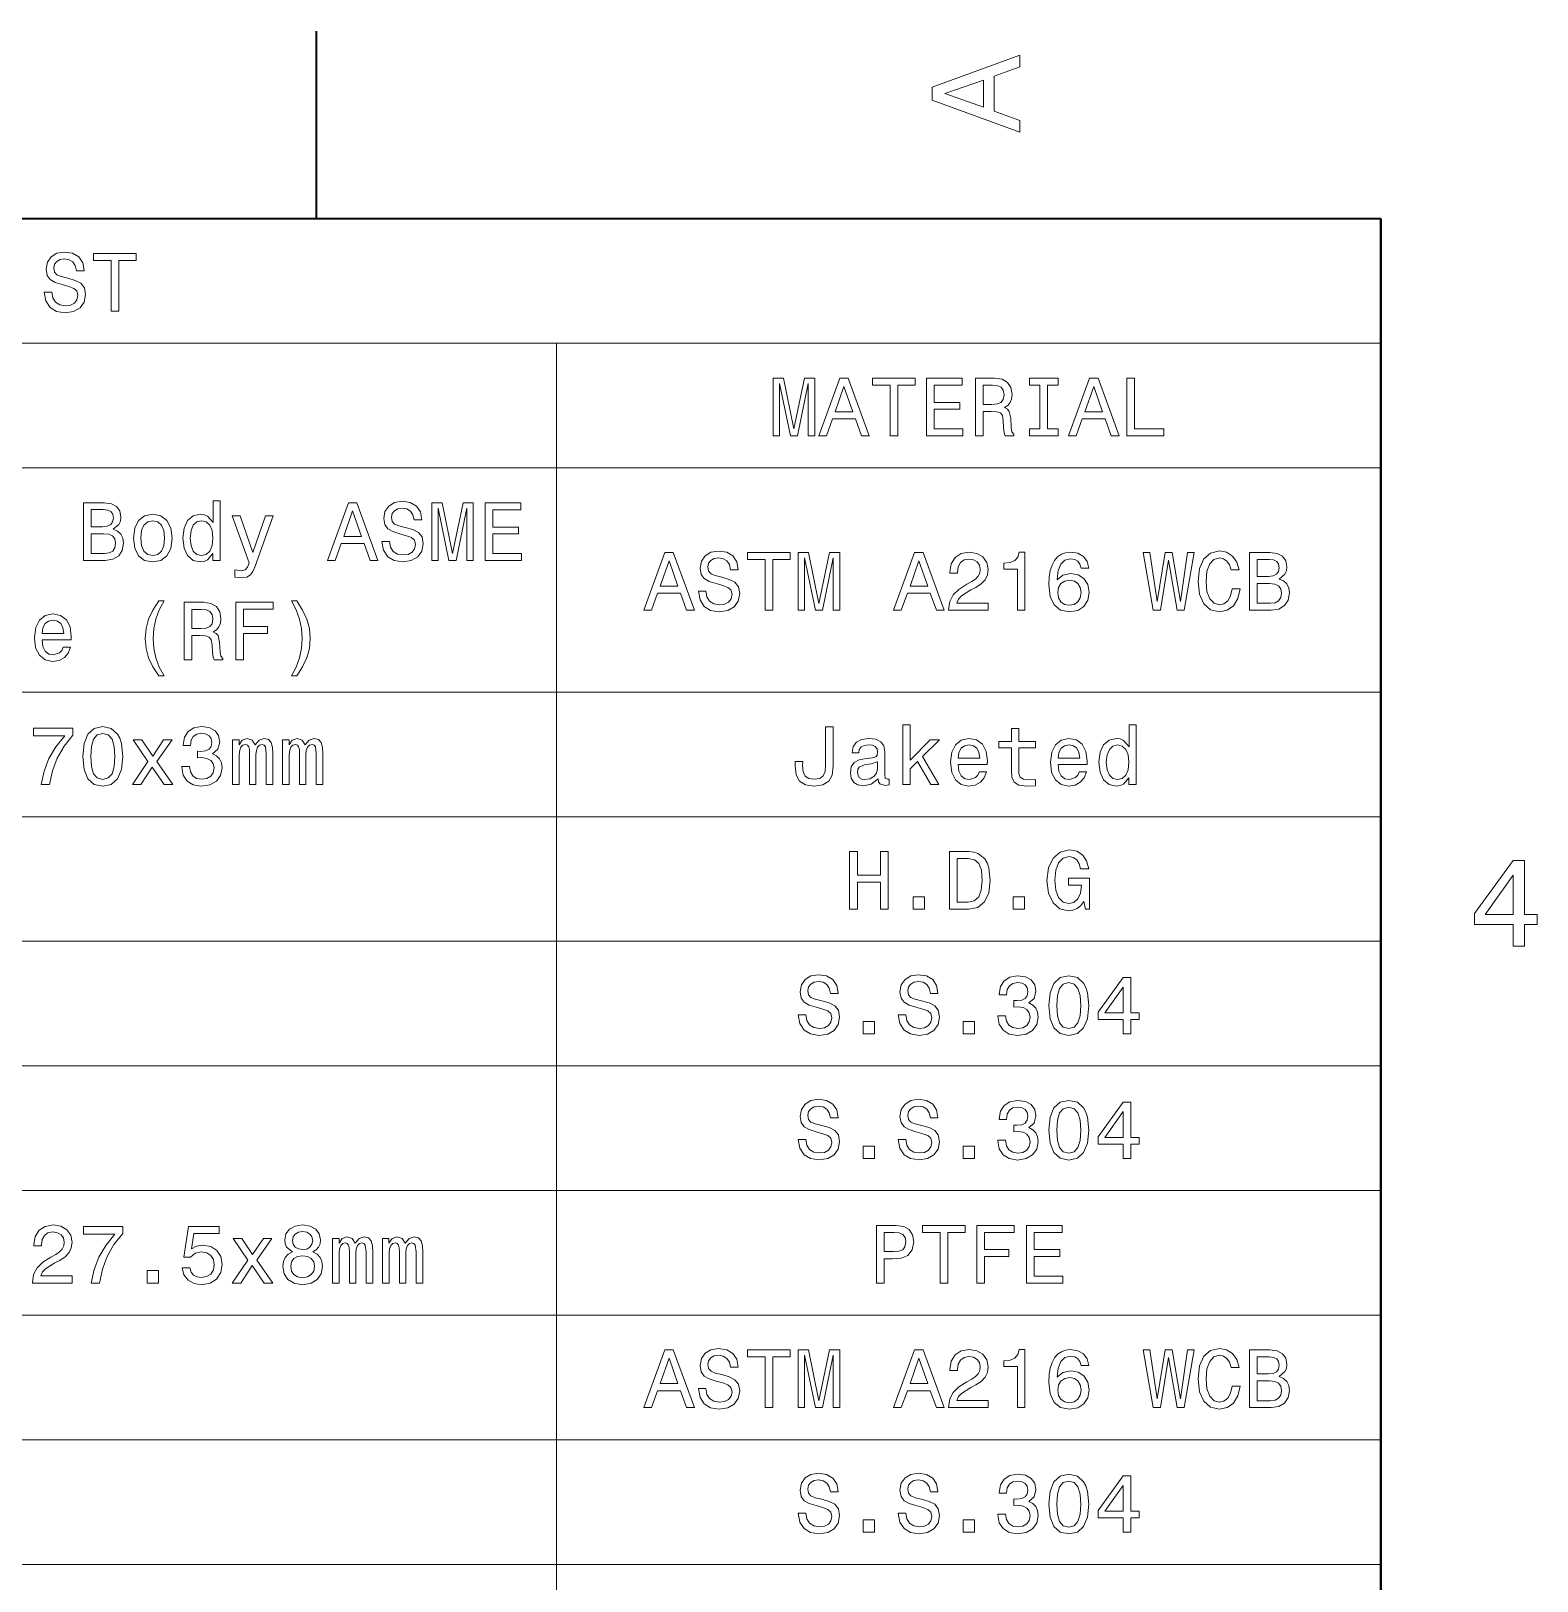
# Model space of a CAD drawing. Extents: x 0 to 420, y 0 to 297.
# Drawn here: x 356.1 to 416.2, y 232.6 to 294.5 of the extents above; entities that cross this region are included whole.
import ezdxf

# ---------------------------------------------------------------- set-up
doc = ezdxf.new("R2010")
doc.units = 0

msp = doc.modelspace()

# ---------------------------------------------------------------- linework, layer by layer
at = {"color": 7, "lineweight": 35, "ltscale": 0.1875}
msp.add_line((367.5, 287), (367.5, 294.5), dxfattribs=at)
at = {"color": 7, "lineweight": 35}
for p, q in [((410, 287), (10, 287)), ((410, 10), (410, 287))]:
    msp.add_line(p, q, dxfattribs=at)
at = {"color": 7, "lineweight": 13}
for p, q in [((290.926, 287.009), (410.016, 287.009)), ((410.016, 287.009), (410.016, 198.484)), ((290.926, 282.035), (410.016, 282.035)), ((377.075, 282.035), (377.075, 198.484)), ((290.926, 277.062), (410.016, 277.062)), ((290.926, 268.114), (410.016, 268.114)), ((290.926, 263.141), (410.016, 263.141)), ((290.926, 258.167), (410.016, 258.167)), ((290.926, 253.194), (410.016, 253.194)), ((290.926, 248.22), (410.016, 248.22)), ((290.926, 243.246), (410.016, 243.246)), ((290.926, 238.273), (410.016, 238.273)), ((290.926, 233.299), (410.016, 233.299))]:
    msp.add_line(p, q, dxfattribs=at)
for points in [[(395.583, 290.467), (395.583, 290.931), (394.554, 291.299), (394.554, 292.696), (395.583, 293.064), (395.583, 293.538), (392.078, 292.257), (392.078, 291.743)], [(394.126, 291.46), (392.582, 292), (394.126, 292.54)], [(356.93, 284.076), (356.629, 284.076), (356.695, 283.725), (356.861, 283.467), (357.116, 283.311), (357.461, 283.255), (357.802, 283.308), (358.057, 283.453), (358.22, 283.682), (358.279, 283.984), (358.23, 284.255), (358.09, 284.431), (357.865, 284.547), (357.563, 284.633), (357.305, 284.696), (357.136, 284.769), (357.04, 284.875), (357.01, 285.041), (357.04, 285.19), (357.126, 285.303), (357.258, 285.379), (357.441, 285.405), (357.626, 285.372), (357.772, 285.283), (357.868, 285.134), (357.915, 284.931), (358.216, 284.931), (358.216, 284.938), (358.163, 285.25), (358.007, 285.482), (357.762, 285.627), (357.431, 285.677), (357.133, 285.627), (356.901, 285.488), (356.751, 285.273), (356.698, 284.994), (356.741, 284.746), (356.867, 284.577), (357.066, 284.464), (357.338, 284.378), (357.606, 284.302), (357.809, 284.229), (357.931, 284.123), (357.974, 283.951), (357.935, 283.775), (357.832, 283.642), (357.676, 283.559), (357.474, 283.533), (357.249, 283.569), (357.076, 283.675), (356.967, 283.848)], [(359.297, 283.318), (359.602, 283.318), (359.602, 285.339), (360.298, 285.339), (360.298, 285.617), (358.597, 285.617), (358.597, 285.339), (359.297, 285.339)], [(385.734, 278.344), (385.989, 278.344), (385.989, 280.432), (386.42, 278.344), (386.705, 278.344), (387.132, 280.432), (387.132, 278.344), (387.391, 278.344), (387.391, 280.644), (386.987, 280.644), (386.562, 278.616), (386.142, 280.644), (385.734, 280.644)], [(387.55, 278.344), (387.855, 278.344), (388.097, 279.02), (389.015, 279.02), (389.257, 278.344), (389.568, 278.344), (388.727, 280.647), (388.388, 280.647)], [(388.203, 279.302), (388.557, 280.316), (388.912, 279.302)], [(390.4, 278.344), (390.705, 278.344), (390.705, 280.365), (391.401, 280.365), (391.401, 280.644), (389.701, 280.644), (389.701, 280.365), (390.4, 280.365)], [(391.852, 278.344), (393.31, 278.344), (393.31, 278.622), (392.157, 278.622), (392.157, 279.401), (393.184, 279.401), (393.184, 279.676), (392.157, 279.676), (392.157, 280.365), (393.283, 280.365), (393.283, 280.644), (391.852, 280.644)], [(393.804, 278.344), (394.112, 278.344), (394.112, 279.315), (394.427, 279.315), (394.659, 279.305), (394.805, 279.259), (394.884, 279.149), (394.917, 278.954), (394.934, 278.655), (394.954, 278.46), (394.994, 278.344), (395.341, 278.344), (395.341, 278.407), (395.265, 278.5), (395.239, 278.672), (395.216, 279.043), (395.159, 279.318), (395.083, 279.404), (394.964, 279.467), (395.096, 279.55), (395.189, 279.666), (395.249, 279.812), (395.269, 279.988), (395.222, 280.266), (395.09, 280.475), (394.871, 280.601), (394.573, 280.644), (393.804, 280.644)], [(394.486, 280.362), (394.689, 280.342), (394.831, 280.279), (394.921, 280.163), (394.95, 279.981), (394.917, 279.789), (394.828, 279.673), (394.675, 279.613), (394.467, 279.597), (394.112, 279.597), (394.112, 280.362)], [(396.385, 278.622), (395.961, 278.622), (395.961, 278.344), (397.115, 278.344), (397.115, 278.622), (396.69, 278.622), (396.69, 280.365), (397.115, 280.365), (397.115, 280.644), (395.961, 280.644), (395.961, 280.365), (396.385, 280.365)], [(397.526, 278.344), (397.83, 278.344), (398.072, 279.02), (398.99, 279.02), (399.232, 278.344), (399.544, 278.344), (398.702, 280.647), (398.364, 280.647)], [(398.178, 279.302), (398.533, 280.316), (398.888, 279.302)], [(399.855, 278.344), (401.333, 278.344), (401.333, 278.622), (400.16, 278.622), (400.16, 280.644), (399.855, 280.644)], [(359.379, 274.613), (359.611, 274.805), (359.671, 274.935), (359.691, 275.094), (359.647, 275.342), (359.518, 275.521), (359.309, 275.63), (359.018, 275.67), (358.199, 275.67), (358.199, 273.37), (359.064, 273.37), (359.372, 273.417), (359.601, 273.553), (359.744, 273.768), (359.793, 274.06), (359.763, 274.255), (359.684, 274.418), (359.555, 274.537)], [(358.955, 274.716), (358.504, 274.716), (358.504, 275.395), (358.981, 275.395), (359.16, 275.375), (359.286, 275.316), (359.362, 275.213), (359.389, 275.06), (359.359, 274.908), (359.28, 274.802), (359.144, 274.736)], [(363.363, 273.645), (363.363, 273.37), (363.654, 273.37), (363.654, 275.75), (363.366, 275.75), (363.366, 274.878), (363.144, 275.13), (363.008, 275.19), (362.852, 275.213), (362.571, 275.147), (362.352, 274.961), (362.209, 274.663), (362.16, 274.262), (362.209, 273.861), (362.352, 273.559), (362.571, 273.37), (362.852, 273.307), (363.008, 273.33), (363.147, 273.39)], [(367.933, 273.37), (368.238, 273.37), (368.48, 274.046), (369.398, 274.046), (369.64, 273.37), (369.951, 273.37), (369.109, 275.674), (368.771, 275.674)], [(368.586, 274.328), (368.94, 275.342), (369.295, 274.328)], [(370.412, 274.129), (370.11, 274.129), (370.176, 273.778), (370.342, 273.519), (370.597, 273.364), (370.942, 273.307), (371.283, 273.36), (371.539, 273.506), (371.701, 273.735), (371.761, 274.036), (371.711, 274.308), (371.572, 274.484), (371.346, 274.6), (371.045, 274.686), (370.786, 274.749), (370.617, 274.822), (370.521, 274.928), (370.491, 275.094), (370.521, 275.243), (370.607, 275.355), (370.74, 275.432), (370.922, 275.458), (371.108, 275.425), (371.254, 275.336), (371.35, 275.186), (371.396, 274.984), (371.698, 274.984), (371.698, 274.991), (371.645, 275.302), (371.489, 275.534), (371.244, 275.68), (370.912, 275.73), (370.614, 275.68), (370.382, 275.541), (370.233, 275.326), (370.18, 275.047), (370.223, 274.799), (370.349, 274.63), (370.548, 274.517), (370.819, 274.431), (371.088, 274.355), (371.29, 274.282), (371.413, 274.176), (371.456, 274.003), (371.416, 273.828), (371.313, 273.695), (371.157, 273.612), (370.955, 273.586), (370.73, 273.622), (370.558, 273.728), (370.448, 273.901)], [(372.102, 273.37), (372.357, 273.37), (372.357, 275.458), (372.788, 273.37), (373.073, 273.37), (373.501, 275.458), (373.501, 273.37), (373.759, 273.37), (373.759, 275.67), (373.355, 275.67), (372.93, 273.642), (372.51, 275.67), (372.102, 275.67)], [(374.23, 273.37), (375.688, 273.37), (375.688, 273.649), (374.535, 273.649), (374.535, 274.427), (375.562, 274.427), (375.562, 274.703), (374.535, 274.703), (374.535, 275.392), (375.661, 275.392), (375.661, 275.67), (374.23, 275.67)], [(360.188, 274.258), (360.241, 273.854), (360.393, 273.556), (360.635, 273.37), (360.96, 273.307), (361.281, 273.37), (361.523, 273.553), (361.676, 273.851), (361.732, 274.258), (361.676, 274.663), (361.523, 274.964), (361.281, 275.147), (360.96, 275.213), (360.635, 275.147), (360.393, 274.961), (360.241, 274.663)], [(360.486, 274.262), (360.516, 274.56), (360.609, 274.775), (360.758, 274.908), (360.96, 274.954), (361.159, 274.908), (361.308, 274.779), (361.401, 274.56), (361.434, 274.262), (361.401, 273.96), (361.308, 273.741), (361.159, 273.609), (360.96, 273.566), (360.758, 273.609), (360.609, 273.741), (360.516, 273.96)], [(362.902, 274.951), (363.094, 274.905), (363.24, 274.775), (363.326, 274.56), (363.359, 274.262), (363.326, 273.96), (363.24, 273.745), (363.094, 273.612), (362.902, 273.569), (362.72, 273.612), (362.58, 273.745), (362.488, 273.963), (362.458, 274.262), (362.488, 274.557), (362.58, 274.772), (362.72, 274.905)], [(365.46, 275.15), (364.95, 273.685), (364.45, 275.15), (364.131, 275.15), (364.808, 273.271), (364.748, 273.105), (364.655, 272.992), (364.499, 272.956), (364.231, 272.989), (364.231, 272.707), (364.513, 272.681), (364.715, 272.707), (364.857, 272.79), (364.96, 272.933), (365.049, 273.142), (365.772, 275.15)], [(359.028, 273.645), (358.504, 273.645), (358.504, 274.437), (358.998, 274.437), (359.207, 274.414), (359.356, 274.345), (359.445, 274.225), (359.475, 274.053), (359.445, 273.871), (359.362, 273.745), (359.223, 273.669)], [(380.567, 271.383), (380.872, 271.383), (381.114, 272.06), (382.032, 272.06), (382.274, 271.383), (382.585, 271.383), (381.744, 273.687), (381.406, 273.687)], [(383.046, 272.142), (382.745, 272.142), (382.811, 271.791), (382.977, 271.533), (383.232, 271.377), (383.576, 271.32), (383.918, 271.373), (384.173, 271.519), (384.335, 271.748), (384.395, 272.05), (384.345, 272.321), (384.206, 272.497), (383.981, 272.613), (383.679, 272.699), (383.421, 272.762), (383.252, 272.835), (383.155, 272.941), (383.126, 273.107), (383.155, 273.256), (383.242, 273.369), (383.374, 273.445), (383.556, 273.471), (383.742, 273.438), (383.888, 273.349), (383.984, 273.2), (384.03, 272.997), (384.332, 272.997), (384.332, 273.004), (384.279, 273.316), (384.123, 273.548), (383.878, 273.693), (383.547, 273.743), (383.248, 273.693), (383.016, 273.554), (382.867, 273.339), (382.814, 273.06), (382.857, 272.812), (382.983, 272.643), (383.182, 272.53), (383.454, 272.444), (383.722, 272.368), (383.924, 272.295), (384.047, 272.189), (384.09, 272.016), (384.05, 271.841), (383.948, 271.708), (383.792, 271.625), (383.59, 271.599), (383.364, 271.635), (383.192, 271.741), (383.083, 271.914)], [(385.412, 271.383), (385.717, 271.383), (385.717, 273.405), (386.413, 273.405), (386.413, 273.683), (384.713, 273.683), (384.713, 273.405), (385.412, 273.405)], [(386.731, 271.383), (386.987, 271.383), (386.987, 273.471), (387.417, 271.383), (387.702, 271.383), (388.13, 273.471), (388.13, 271.383), (388.388, 271.383), (388.388, 273.683), (387.984, 273.683), (387.56, 271.655), (387.139, 273.683), (386.731, 273.683)], [(390.543, 271.383), (390.848, 271.383), (391.089, 272.06), (392.007, 272.06), (392.249, 271.383), (392.561, 271.383), (391.719, 273.687), (391.381, 273.687)], [(392.737, 271.383), (394.317, 271.383), (394.317, 271.668), (393.068, 271.668), (393.138, 271.824), (393.257, 271.953), (393.625, 272.189), (393.82, 272.288), (394.039, 272.431), (394.195, 272.596), (394.284, 272.792), (394.317, 273.014), (394.261, 273.292), (394.105, 273.511), (393.867, 273.65), (393.559, 273.7), (393.24, 273.644), (392.998, 273.488), (392.843, 273.239), (392.79, 272.911), (392.79, 272.865), (393.091, 272.865), (393.091, 272.891), (393.121, 273.117), (393.211, 273.282), (393.353, 273.388), (393.542, 273.425), (393.734, 273.392), (393.877, 273.309), (393.969, 273.18), (394.003, 273.017), (393.979, 272.865), (393.916, 272.736), (393.81, 272.623), (393.665, 272.523), (393.469, 272.417), (393.144, 272.212), (392.916, 271.993), (392.78, 271.728), (392.737, 271.393)], [(395.481, 271.383), (395.782, 271.383), (395.782, 273.7), (395.557, 273.7), (395.497, 273.498), (395.378, 273.362), (395.196, 273.282), (394.944, 273.256), (394.944, 273.021), (395.481, 273.021)], [(398.331, 273.064), (398.268, 273.332), (398.122, 273.531), (397.897, 273.657), (397.605, 273.7), (397.41, 273.677), (397.24, 273.614), (397.091, 273.511), (396.965, 273.365), (396.866, 273.183), (396.793, 272.961), (396.747, 272.699), (396.733, 272.404), (396.786, 271.934), (396.949, 271.592), (397.211, 271.387), (397.569, 271.317), (397.89, 271.377), (398.135, 271.533), (398.294, 271.778), (398.351, 272.089), (398.294, 272.404), (398.142, 272.646), (397.907, 272.799), (397.615, 272.852), (397.3, 272.785), (397.065, 272.596), (397.115, 272.961), (397.221, 273.223), (397.383, 273.379), (397.608, 273.432), (397.774, 273.405), (397.9, 273.335), (397.983, 273.219), (398.026, 273.064)], [(400.899, 271.383), (401.191, 271.383), (401.522, 273.379), (401.864, 271.383), (402.142, 271.383), (402.546, 273.687), (402.281, 273.687), (401.996, 271.728), (401.668, 273.687), (401.38, 273.687), (401.058, 271.728), (400.773, 273.687), (400.502, 273.687)], [(404.058, 272.238), (403.991, 271.96), (403.882, 271.761), (403.73, 271.639), (403.551, 271.599), (403.335, 271.659), (403.166, 271.837), (403.053, 272.129), (403.017, 272.533), (403.053, 272.934), (403.163, 273.229), (403.332, 273.408), (403.551, 273.471), (403.71, 273.438), (403.846, 273.345), (403.952, 273.196), (404.025, 272.991), (404.339, 272.991), (404.24, 273.306), (404.068, 273.544), (403.832, 273.693), (403.551, 273.746), (403.199, 273.664), (402.931, 273.432), (402.758, 273.05), (402.699, 272.533), (402.758, 272.016), (402.931, 271.635), (403.199, 271.4), (403.551, 271.32), (403.859, 271.383), (404.107, 271.559), (404.283, 271.847), (404.376, 272.238)], [(405.93, 272.626), (406.162, 272.818), (406.222, 272.948), (406.242, 273.107), (406.199, 273.355), (406.069, 273.534), (405.861, 273.644), (405.569, 273.683), (404.75, 273.683), (404.75, 271.383), (405.615, 271.383), (405.923, 271.43), (406.152, 271.566), (406.295, 271.781), (406.344, 272.073), (406.315, 272.268), (406.235, 272.431), (406.106, 272.55)], [(381.22, 272.341), (381.575, 273.355), (381.929, 272.341)], [(391.196, 272.341), (391.55, 273.355), (391.905, 272.341)], [(405.506, 272.729), (405.055, 272.729), (405.055, 273.408), (405.532, 273.408), (405.711, 273.388), (405.837, 273.329), (405.914, 273.226), (405.94, 273.074), (405.91, 272.921), (405.831, 272.815), (405.695, 272.749)], [(398.029, 272.086), (397.993, 271.877), (397.9, 271.718), (397.751, 271.612), (397.565, 271.579), (397.37, 271.612), (397.221, 271.715), (397.124, 271.874), (397.095, 272.083), (397.128, 272.288), (397.221, 272.444), (397.373, 272.543), (397.579, 272.58), (397.757, 272.543), (397.9, 272.447), (397.993, 272.292)], [(405.579, 271.659), (405.055, 271.659), (405.055, 272.451), (405.549, 272.451), (405.758, 272.427), (405.907, 272.358), (405.996, 272.238), (406.026, 272.066), (405.996, 271.884), (405.914, 271.758), (405.774, 271.682)], [(361.202, 268.757), (361.411, 268.757), (361.222, 269.108), (361.089, 269.476), (361.006, 269.864), (360.98, 270.255), (361.006, 270.646), (361.089, 271.03), (361.222, 271.402), (361.411, 271.753), (361.202, 271.753), (360.96, 271.388), (360.791, 271.027), (360.691, 270.649), (360.662, 270.255), (360.691, 269.857), (360.791, 269.483), (360.96, 269.122)], [(362.216, 269.397), (362.524, 269.397), (362.524, 270.368), (362.839, 270.368), (363.071, 270.358), (363.217, 270.311), (363.296, 270.202), (363.329, 270.006), (363.346, 269.708), (363.366, 269.513), (363.406, 269.397), (363.754, 269.397), (363.754, 269.46), (363.677, 269.552), (363.651, 269.725), (363.628, 270.096), (363.571, 270.371), (363.495, 270.457), (363.376, 270.52), (363.508, 270.603), (363.601, 270.719), (363.661, 270.865), (363.681, 271.04), (363.634, 271.319), (363.502, 271.528), (363.283, 271.654), (362.985, 271.697), (362.216, 271.697)], [(364.271, 269.397), (364.579, 269.397), (364.579, 270.454), (365.547, 270.454), (365.547, 270.729), (364.579, 270.729), (364.579, 271.418), (365.769, 271.418), (365.769, 271.697), (364.271, 271.697)], [(366.707, 268.757), (366.945, 269.122), (367.114, 269.483), (367.214, 269.857), (367.247, 270.255), (367.214, 270.649), (367.114, 271.027), (366.945, 271.388), (366.707, 271.753), (366.498, 271.753), (366.683, 271.402), (366.816, 271.03), (366.895, 270.646), (366.925, 270.255), (366.895, 269.864), (366.816, 269.476), (366.68, 269.108), (366.498, 268.757)], [(356.539, 270.202), (357.705, 270.202), (357.709, 270.338), (357.656, 270.719), (357.51, 271.004), (357.278, 271.176), (356.97, 271.239), (356.668, 271.173), (356.436, 270.987), (356.287, 270.686), (356.234, 270.288), (356.284, 269.88), (356.433, 269.582), (356.661, 269.397), (356.96, 269.334), (357.218, 269.377), (357.43, 269.489), (357.586, 269.668), (357.676, 269.907), (357.387, 269.907), (357.328, 269.774), (357.241, 269.675), (356.996, 269.595), (356.807, 269.632), (356.665, 269.748), (356.572, 269.937), (356.539, 270.192)], [(356.539, 270.447), (356.575, 270.676), (356.665, 270.845), (356.801, 270.948), (356.98, 270.984), (357.155, 270.948), (357.291, 270.845), (357.374, 270.676), (357.404, 270.447)], [(362.899, 271.415), (363.101, 271.395), (363.243, 271.332), (363.333, 271.216), (363.363, 271.034), (363.329, 270.842), (363.24, 270.726), (363.088, 270.666), (362.879, 270.649), (362.524, 270.649), (362.524, 271.415)], [(356.509, 264.423), (356.844, 264.423), (356.953, 264.97), (357.145, 265.48), (357.417, 265.954), (357.772, 266.398), (357.772, 266.673), (356.194, 266.673), (356.194, 266.372), (357.454, 266.372), (357.089, 265.924), (356.814, 265.457), (356.622, 264.96)], [(358.166, 265.546), (358.216, 265.026), (358.372, 264.655), (358.62, 264.43), (358.965, 264.357), (359.306, 264.43), (359.555, 264.655), (359.707, 265.026), (359.76, 265.546), (359.707, 266.063), (359.644, 266.269), (359.555, 266.438), (359.306, 266.663), (358.965, 266.74), (358.62, 266.663), (358.372, 266.435), (358.216, 266.063)], [(362.12, 265.145), (362.12, 265.122), (362.173, 264.804), (362.329, 264.565), (362.574, 264.413), (362.899, 264.357), (363.243, 264.413), (363.502, 264.559), (363.668, 264.791), (363.727, 265.089), (363.701, 265.285), (363.628, 265.444), (363.508, 265.566), (363.349, 265.656), (363.565, 265.835), (363.641, 266.12), (363.591, 266.378), (363.449, 266.574), (363.217, 266.696), (362.899, 266.74), (362.6, 266.687), (362.372, 266.541), (362.223, 266.309), (362.173, 266), (362.173, 265.977), (362.468, 265.977), (362.494, 266.189), (362.58, 266.342), (362.72, 266.435), (362.915, 266.468), (363.088, 266.441), (363.213, 266.372), (363.29, 266.259), (363.32, 266.107), (363.29, 265.944), (363.21, 265.835), (363.071, 265.768), (362.882, 265.749), (362.753, 265.752), (362.753, 265.49), (362.915, 265.497), (363.124, 265.467), (363.28, 265.387), (363.373, 265.258), (363.406, 265.089), (363.369, 264.897), (363.273, 264.754), (363.121, 264.665), (362.919, 264.635), (362.71, 264.668), (362.557, 264.768), (362.461, 264.927), (362.425, 265.145)], [(387.825, 265.185), (387.802, 264.94), (387.732, 264.771), (387.59, 264.668), (387.371, 264.638), (387.156, 264.668), (387.013, 264.764), (386.93, 264.933), (386.907, 265.179), (386.914, 265.344), (386.615, 265.344), (386.609, 265.175), (386.649, 264.807), (386.784, 264.552), (387.02, 264.41), (387.368, 264.36), (387.712, 264.41), (387.948, 264.552), (388.084, 264.804), (388.127, 265.172), (388.127, 266.723), (387.825, 266.723)], [(390.904, 264.423), (391.196, 264.423), (391.196, 265.049), (391.5, 265.344), (392.024, 264.423), (392.352, 264.423), (391.699, 265.546), (392.369, 266.203), (392.001, 266.203), (391.196, 265.401), (391.196, 266.803), (390.904, 266.803)], [(395.245, 265.894), (395.245, 265.003), (395.265, 264.715), (395.358, 264.516), (395.544, 264.4), (395.858, 264.36), (396.203, 264.377), (396.203, 264.628), (395.951, 264.609), (395.723, 264.635), (395.6, 264.718), (395.547, 264.857), (395.537, 265.053), (395.537, 265.894), (396.203, 265.894), (396.203, 266.143), (395.537, 266.143), (395.537, 266.663), (395.245, 266.663), (395.245, 266.143), (394.742, 266.143), (394.742, 265.894)], [(399.938, 264.698), (399.938, 264.423), (400.23, 264.423), (400.23, 266.803), (399.941, 266.803), (399.941, 265.931), (399.719, 266.183), (399.584, 266.242), (399.428, 266.266), (399.146, 266.199), (398.927, 266.014), (398.785, 265.715), (398.735, 265.314), (398.785, 264.913), (398.927, 264.612), (399.146, 264.423), (399.428, 264.36), (399.584, 264.383), (399.723, 264.443)], [(358.484, 265.546), (358.511, 265.947), (358.594, 266.236), (358.743, 266.405), (358.965, 266.464), (359.184, 266.405), (359.333, 266.236), (359.415, 265.947), (359.442, 265.546), (359.415, 265.142), (359.333, 264.854), (359.184, 264.685), (358.965, 264.628), (358.743, 264.685), (358.594, 264.854), (358.511, 265.142)], [(360.486, 264.423), (360.943, 265.116), (361.414, 264.423), (361.765, 264.423), (361.129, 265.341), (361.729, 266.203), (361.391, 266.203), (360.957, 265.556), (360.522, 266.203), (360.178, 266.203), (360.768, 265.338), (360.145, 264.423)], [(364.148, 264.423), (364.417, 264.423), (364.417, 265.613), (364.433, 265.792), (364.483, 265.921), (364.559, 265.997), (364.658, 266.027), (364.738, 266), (364.791, 265.934), (364.818, 265.822), (364.827, 265.672), (364.827, 264.423), (365.079, 264.423), (365.079, 265.613), (365.096, 265.788), (365.146, 265.918), (365.225, 265.997), (365.325, 266.027), (365.404, 266), (365.457, 265.934), (365.49, 265.672), (365.49, 264.423), (365.759, 264.423), (365.759, 265.653), (365.742, 265.908), (365.689, 266.103), (365.583, 266.223), (365.411, 266.266), (365.209, 266.199), (365.053, 266.007), (364.93, 266.196), (364.725, 266.266), (364.536, 266.199), (364.407, 266.014), (364.407, 266.203), (364.148, 266.203)], [(366.143, 264.423), (366.412, 264.423), (366.412, 265.613), (366.428, 265.792), (366.478, 265.921), (366.554, 265.997), (366.654, 266.027), (366.733, 266), (366.786, 265.934), (366.813, 265.822), (366.823, 265.672), (366.823, 264.423), (367.074, 264.423), (367.074, 265.613), (367.091, 265.788), (367.141, 265.918), (367.22, 265.997), (367.32, 266.027), (367.399, 266), (367.452, 265.934), (367.485, 265.672), (367.485, 264.423), (367.754, 264.423), (367.754, 265.653), (367.737, 265.908), (367.684, 266.103), (367.578, 266.223), (367.406, 266.266), (367.204, 266.199), (367.048, 266.007), (366.925, 266.196), (366.72, 266.266), (366.531, 266.199), (366.402, 266.014), (366.402, 266.203), (366.143, 266.203)], [(389.926, 264.655), (389.926, 264.645), (389.943, 264.532), (389.992, 264.453), (390.201, 264.39), (390.364, 264.416), (390.364, 264.642), (390.294, 264.632), (390.201, 264.675), (390.185, 264.807), (390.185, 265.729), (390.145, 265.964), (390.029, 266.13), (389.827, 266.229), (389.542, 266.266), (389.263, 266.226), (389.058, 266.113), (388.929, 265.938), (388.886, 265.706), (388.886, 265.686), (389.147, 265.686), (389.171, 265.825), (389.243, 265.924), (389.363, 265.984), (389.532, 266.007), (389.694, 265.991), (389.81, 265.941), (389.88, 265.855), (389.903, 265.735), (389.89, 265.596), (389.837, 265.527), (389.704, 265.493), (389.456, 265.467), (389.171, 265.407), (388.968, 265.301), (388.849, 265.135), (388.813, 264.89), (388.846, 264.672), (388.949, 264.509), (389.114, 264.406), (389.343, 264.37), (389.651, 264.44)], [(393.114, 265.228), (394.281, 265.228), (394.284, 265.364), (394.231, 265.745), (394.085, 266.03), (393.853, 266.203), (393.545, 266.266), (393.244, 266.199), (393.012, 266.014), (392.863, 265.712), (392.81, 265.314), (392.859, 264.907), (393.008, 264.609), (393.237, 264.423), (393.535, 264.36), (393.794, 264.403), (394.006, 264.516), (394.162, 264.695), (394.251, 264.933), (393.963, 264.933), (393.903, 264.801), (393.817, 264.701), (393.572, 264.622), (393.383, 264.658), (393.24, 264.774), (393.148, 264.963), (393.114, 265.218)], [(397.105, 265.228), (398.271, 265.228), (398.274, 265.364), (398.221, 265.745), (398.076, 266.03), (397.844, 266.203), (397.535, 266.266), (397.234, 266.199), (397.002, 266.014), (396.853, 265.712), (396.8, 265.314), (396.849, 264.907), (396.999, 264.609), (397.227, 264.423), (397.525, 264.36), (397.784, 264.403), (397.996, 264.516), (398.152, 264.695), (398.241, 264.933), (397.953, 264.933), (397.893, 264.801), (397.807, 264.701), (397.562, 264.622), (397.373, 264.658), (397.231, 264.774), (397.138, 264.963), (397.105, 265.218)], [(393.114, 265.474), (393.151, 265.702), (393.24, 265.871), (393.376, 265.974), (393.555, 266.01), (393.731, 265.974), (393.867, 265.871), (393.95, 265.702), (393.979, 265.474)], [(397.105, 265.474), (397.141, 265.702), (397.231, 265.871), (397.366, 265.974), (397.545, 266.01), (397.721, 265.974), (397.857, 265.871), (397.94, 265.702), (397.97, 265.474)], [(399.478, 266.004), (399.67, 265.957), (399.816, 265.828), (399.902, 265.613), (399.935, 265.314), (399.902, 265.013), (399.816, 264.797), (399.67, 264.665), (399.478, 264.622), (399.295, 264.665), (399.156, 264.797), (399.063, 265.016), (399.033, 265.314), (399.063, 265.609), (399.156, 265.825), (399.295, 265.957)], [(389.893, 265.046), (389.853, 264.874), (389.747, 264.741), (389.588, 264.655), (389.393, 264.625), (389.267, 264.642), (389.177, 264.695), (389.121, 264.788), (389.104, 264.917), (389.118, 265.033), (389.171, 265.116), (389.383, 265.208), (389.651, 265.248), (389.893, 265.328)], [(388.786, 259.449), (389.094, 259.449), (389.094, 260.53), (390.016, 260.53), (390.016, 259.449), (390.321, 259.449), (390.321, 261.749), (390.016, 261.749), (390.016, 260.811), (389.094, 260.811), (389.094, 261.749), (388.786, 261.749)], [(393.542, 261.749), (392.776, 261.749), (392.776, 259.449), (393.542, 259.449), (393.903, 259.522), (394.172, 259.744), (394.337, 260.106), (394.397, 260.599), (394.344, 261.103), (394.278, 261.302), (394.185, 261.461), (393.916, 261.676), (393.741, 261.729)], [(398.142, 259.758), (398.198, 259.449), (398.364, 259.449), (398.364, 260.692), (397.526, 260.692), (397.526, 260.41), (398.043, 260.41), (398.043, 260.391), (398.003, 260.086), (397.897, 259.86), (397.734, 259.718), (397.532, 259.671), (397.307, 259.731), (397.131, 259.91), (397.018, 260.205), (396.979, 260.609), (397.015, 261.01), (397.128, 261.305), (397.307, 261.484), (397.549, 261.547), (397.714, 261.514), (397.85, 261.421), (397.95, 261.265), (398.006, 261.057), (398.334, 261.057), (398.248, 261.375), (398.086, 261.613), (397.857, 261.759), (397.569, 261.812), (397.191, 261.729), (396.906, 261.488), (396.723, 261.106), (396.661, 260.599), (396.723, 260.089), (396.906, 259.708), (397.174, 259.466), (397.512, 259.386), (397.701, 259.413), (397.87, 259.479), (398.016, 259.595)], [(393.519, 261.474), (393.771, 261.425), (393.943, 261.272), (394.046, 261), (394.079, 260.599), (394.042, 260.212), (393.94, 259.94), (393.764, 259.777), (393.519, 259.724), (393.085, 259.724), (393.085, 261.474)], [(415.277, 257.967), (415.731, 257.967), (415.731, 258.834), (416.231, 258.834), (416.231, 259.238), (415.731, 259.238), (415.731, 261.391), (415.272, 261.391), (413.739, 259.278), (413.739, 258.834), (415.277, 258.834)], [(414.163, 259.238), (415.277, 260.806), (415.277, 259.238)], [(391.321, 259.449), (391.779, 259.449), (391.779, 259.943), (391.321, 259.943)], [(395.312, 259.449), (395.769, 259.449), (395.769, 259.943), (395.312, 259.943)], [(387.036, 255.235), (386.735, 255.235), (386.801, 254.883), (386.967, 254.625), (387.222, 254.469), (387.567, 254.413), (387.908, 254.466), (388.163, 254.612), (388.326, 254.84), (388.385, 255.142), (388.335, 255.414), (388.196, 255.589), (387.971, 255.705), (387.669, 255.791), (387.411, 255.854), (387.242, 255.927), (387.146, 256.033), (387.116, 256.199), (387.146, 256.348), (387.232, 256.461), (387.364, 256.537), (387.547, 256.564), (387.732, 256.53), (387.878, 256.441), (387.974, 256.292), (388.021, 256.09), (388.322, 256.09), (388.322, 256.096), (388.269, 256.408), (388.113, 256.64), (387.868, 256.786), (387.537, 256.835), (387.238, 256.786), (387.006, 256.646), (386.857, 256.431), (386.804, 256.153), (386.847, 255.904), (386.973, 255.735), (387.172, 255.622), (387.444, 255.536), (387.712, 255.46), (387.915, 255.387), (388.037, 255.281), (388.08, 255.109), (388.04, 254.933), (387.938, 254.8), (387.782, 254.718), (387.58, 254.691), (387.354, 254.728), (387.182, 254.834), (387.073, 255.006)], [(391.026, 255.235), (390.725, 255.235), (390.791, 254.883), (390.957, 254.625), (391.212, 254.469), (391.557, 254.413), (391.898, 254.466), (392.153, 254.612), (392.316, 254.84), (392.375, 255.142), (392.326, 255.414), (392.186, 255.589), (391.961, 255.705), (391.659, 255.791), (391.401, 255.854), (391.232, 255.927), (391.136, 256.033), (391.106, 256.199), (391.136, 256.348), (391.222, 256.461), (391.355, 256.537), (391.537, 256.564), (391.722, 256.53), (391.868, 256.441), (391.964, 256.292), (392.011, 256.09), (392.312, 256.09), (392.312, 256.096), (392.259, 256.408), (392.104, 256.64), (391.858, 256.786), (391.527, 256.835), (391.229, 256.786), (390.997, 256.646), (390.848, 256.431), (390.795, 256.153), (390.838, 255.904), (390.964, 255.735), (391.162, 255.622), (391.434, 255.536), (391.703, 255.46), (391.905, 255.387), (392.027, 255.281), (392.07, 255.109), (392.031, 254.933), (391.928, 254.8), (391.772, 254.718), (391.57, 254.691), (391.345, 254.728), (391.172, 254.834), (391.063, 255.006)], [(394.705, 255.198), (394.705, 255.175), (394.758, 254.857), (394.914, 254.618), (395.159, 254.466), (395.484, 254.409), (395.829, 254.466), (396.087, 254.612), (396.253, 254.844), (396.313, 255.142), (396.286, 255.337), (396.213, 255.496), (396.094, 255.619), (395.935, 255.709), (396.15, 255.888), (396.226, 256.173), (396.177, 256.431), (396.034, 256.627), (395.802, 256.749), (395.484, 256.792), (395.186, 256.739), (394.957, 256.593), (394.808, 256.361), (394.758, 256.053), (394.758, 256.03), (395.053, 256.03), (395.08, 256.242), (395.166, 256.395), (395.305, 256.487), (395.501, 256.521), (395.673, 256.494), (395.799, 256.424), (395.875, 256.312), (395.905, 256.159), (395.875, 255.997), (395.796, 255.888), (395.656, 255.821), (395.467, 255.801), (395.338, 255.805), (395.338, 255.543), (395.501, 255.549), (395.709, 255.52), (395.865, 255.44), (395.958, 255.311), (395.991, 255.142), (395.955, 254.95), (395.858, 254.807), (395.706, 254.718), (395.504, 254.688), (395.295, 254.721), (395.143, 254.82), (395.047, 254.979), (395.01, 255.198)], [(396.737, 255.599), (396.786, 255.079), (396.942, 254.708), (397.191, 254.482), (397.535, 254.409), (397.877, 254.482), (398.125, 254.708), (398.278, 255.079), (398.331, 255.599), (398.278, 256.116), (398.215, 256.322), (398.125, 256.491), (397.877, 256.716), (397.535, 256.792), (397.191, 256.716), (396.942, 256.487), (396.786, 256.116)], [(397.055, 255.599), (397.081, 256), (397.164, 256.289), (397.313, 256.458), (397.535, 256.517), (397.754, 256.458), (397.903, 256.289), (397.986, 256), (398.013, 255.599), (397.986, 255.195), (397.903, 254.907), (397.754, 254.738), (397.535, 254.681), (397.313, 254.738), (397.164, 254.907), (397.081, 255.195)], [(399.713, 254.476), (400.011, 254.476), (400.011, 255.046), (400.339, 255.046), (400.339, 255.311), (400.011, 255.311), (400.011, 256.726), (399.71, 256.726), (398.702, 255.337), (398.702, 255.046), (399.713, 255.046)], [(398.98, 255.311), (399.713, 256.342), (399.713, 255.311)], [(389.326, 254.476), (389.784, 254.476), (389.784, 254.97), (389.326, 254.97)], [(393.317, 254.476), (393.774, 254.476), (393.774, 254.97), (393.317, 254.97)], [(387.036, 250.261), (386.735, 250.261), (386.801, 249.91), (386.967, 249.651), (387.222, 249.495), (387.567, 249.439), (387.908, 249.492), (388.163, 249.638), (388.326, 249.867), (388.385, 250.168), (388.335, 250.44), (388.196, 250.616), (387.971, 250.732), (387.669, 250.818), (387.411, 250.881), (387.242, 250.954), (387.146, 251.06), (387.116, 251.225), (387.146, 251.375), (387.232, 251.487), (387.364, 251.563), (387.547, 251.59), (387.732, 251.557), (387.878, 251.467), (387.974, 251.318), (388.021, 251.116), (388.322, 251.116), (388.322, 251.123), (388.269, 251.434), (388.113, 251.666), (387.868, 251.812), (387.537, 251.862), (387.238, 251.812), (387.006, 251.673), (386.857, 251.457), (386.804, 251.179), (386.847, 250.93), (386.973, 250.761), (387.172, 250.649), (387.444, 250.563), (387.712, 250.486), (387.915, 250.413), (388.037, 250.307), (388.08, 250.135), (388.04, 249.959), (387.938, 249.827), (387.782, 249.744), (387.58, 249.718), (387.354, 249.754), (387.182, 249.86), (387.073, 250.032)], [(391.026, 250.261), (390.725, 250.261), (390.791, 249.91), (390.957, 249.651), (391.212, 249.495), (391.557, 249.439), (391.898, 249.492), (392.153, 249.638), (392.316, 249.867), (392.375, 250.168), (392.326, 250.44), (392.186, 250.616), (391.961, 250.732), (391.659, 250.818), (391.401, 250.881), (391.232, 250.954), (391.136, 251.06), (391.106, 251.225), (391.136, 251.375), (391.222, 251.487), (391.355, 251.563), (391.537, 251.59), (391.722, 251.557), (391.868, 251.467), (391.964, 251.318), (392.011, 251.116), (392.312, 251.116), (392.312, 251.123), (392.259, 251.434), (392.104, 251.666), (391.858, 251.812), (391.527, 251.862), (391.229, 251.812), (390.997, 251.673), (390.848, 251.457), (390.795, 251.179), (390.838, 250.93), (390.964, 250.761), (391.162, 250.649), (391.434, 250.563), (391.703, 250.486), (391.905, 250.413), (392.027, 250.307), (392.07, 250.135), (392.031, 249.959), (391.928, 249.827), (391.772, 249.744), (391.57, 249.718), (391.345, 249.754), (391.172, 249.86), (391.063, 250.032)], [(394.705, 250.225), (394.705, 250.201), (394.758, 249.883), (394.914, 249.645), (395.159, 249.492), (395.484, 249.436), (395.829, 249.492), (396.087, 249.638), (396.253, 249.87), (396.313, 250.168), (396.286, 250.364), (396.213, 250.523), (396.094, 250.645), (395.935, 250.735), (396.15, 250.914), (396.226, 251.199), (396.177, 251.457), (396.034, 251.653), (395.802, 251.776), (395.484, 251.819), (395.186, 251.766), (394.957, 251.62), (394.808, 251.388), (394.758, 251.08), (394.758, 251.056), (395.053, 251.056), (395.08, 251.269), (395.166, 251.421), (395.305, 251.514), (395.501, 251.547), (395.673, 251.52), (395.799, 251.451), (395.875, 251.338), (395.905, 251.186), (395.875, 251.023), (395.796, 250.914), (395.656, 250.848), (395.467, 250.828), (395.338, 250.831), (395.338, 250.569), (395.501, 250.576), (395.709, 250.546), (395.865, 250.467), (395.958, 250.337), (395.991, 250.168), (395.955, 249.976), (395.858, 249.833), (395.706, 249.744), (395.504, 249.714), (395.295, 249.747), (395.143, 249.847), (395.047, 250.006), (395.01, 250.225)], [(396.737, 250.626), (396.786, 250.105), (396.942, 249.734), (397.191, 249.509), (397.535, 249.436), (397.877, 249.509), (398.125, 249.734), (398.278, 250.105), (398.331, 250.626), (398.278, 251.143), (398.215, 251.348), (398.125, 251.517), (397.877, 251.742), (397.535, 251.819), (397.191, 251.742), (396.942, 251.514), (396.786, 251.143)], [(397.055, 250.626), (397.081, 251.027), (397.164, 251.315), (397.313, 251.484), (397.535, 251.544), (397.754, 251.484), (397.903, 251.315), (397.986, 251.027), (398.013, 250.626), (397.986, 250.221), (397.903, 249.933), (397.754, 249.764), (397.535, 249.708), (397.313, 249.764), (397.164, 249.933), (397.081, 250.221)], [(399.713, 249.502), (400.011, 249.502), (400.011, 250.072), (400.339, 250.072), (400.339, 250.337), (400.011, 250.337), (400.011, 251.752), (399.71, 251.752), (398.702, 250.364), (398.702, 250.072), (399.713, 250.072)], [(398.98, 250.337), (399.713, 251.368), (399.713, 250.337)], [(389.326, 249.502), (389.784, 249.502), (389.784, 249.996), (389.326, 249.996)], [(393.317, 249.502), (393.774, 249.502), (393.774, 249.996), (393.317, 249.996)], [(356.161, 244.528), (357.742, 244.528), (357.742, 244.813), (356.492, 244.813), (356.562, 244.969), (356.681, 245.098), (357.049, 245.334), (357.245, 245.433), (357.463, 245.576), (357.619, 245.741), (357.709, 245.937), (357.742, 246.159), (357.686, 246.437), (357.53, 246.656), (357.291, 246.795), (356.983, 246.845), (356.665, 246.789), (356.423, 246.633), (356.267, 246.384), (356.214, 246.056), (356.214, 246.01), (356.516, 246.01), (356.516, 246.036), (356.545, 246.262), (356.635, 246.427), (356.777, 246.534), (356.966, 246.57), (357.159, 246.537), (357.301, 246.454), (357.394, 246.325), (357.427, 246.162), (357.404, 246.01), (357.341, 245.881), (357.235, 245.768), (357.089, 245.669), (356.893, 245.562), (356.569, 245.357), (356.34, 245.138), (356.204, 244.873), (356.161, 244.538)], [(366.534, 245.768), (366.365, 245.675), (366.249, 245.546), (366.176, 245.383), (366.153, 245.188), (366.206, 244.893), (366.359, 244.664), (366.607, 244.519), (366.945, 244.462), (367.28, 244.519), (367.528, 244.664), (367.681, 244.893), (367.737, 245.188), (367.711, 245.383), (367.641, 245.546), (367.522, 245.675), (367.356, 245.768), (367.489, 245.847), (367.581, 245.957), (367.638, 246.089), (367.658, 246.252), (367.605, 246.487), (367.465, 246.676), (367.24, 246.799), (366.945, 246.845), (366.647, 246.799), (366.422, 246.676), (366.279, 246.487), (366.229, 246.252), (366.246, 246.089), (366.302, 245.957)], [(358.504, 244.528), (358.839, 244.528), (358.948, 245.075), (359.14, 245.586), (359.412, 246.06), (359.767, 246.504), (359.767, 246.779), (358.189, 246.779), (358.189, 246.477), (359.449, 246.477), (359.084, 246.03), (358.809, 245.562), (358.617, 245.065)], [(362.133, 245.128), (362.206, 244.857), (362.368, 244.644), (362.607, 244.512), (362.912, 244.462), (363.247, 244.522), (363.508, 244.684), (363.674, 244.943), (363.737, 245.274), (363.681, 245.582), (363.522, 245.824), (363.273, 245.98), (362.952, 246.036), (362.703, 245.997), (362.511, 245.887), (362.604, 246.507), (363.611, 246.507), (363.611, 246.779), (362.382, 246.779), (362.199, 245.559), (362.464, 245.559), (362.657, 245.715), (362.902, 245.771), (363.114, 245.735), (363.276, 245.629), (363.379, 245.466), (363.416, 245.258), (363.379, 245.049), (363.273, 244.886), (363.111, 244.784), (362.902, 244.747), (362.726, 244.77), (362.59, 244.847), (362.491, 244.966), (362.441, 245.128)], [(364.476, 244.528), (364.934, 245.221), (365.404, 244.528), (365.755, 244.528), (365.119, 245.446), (365.719, 246.308), (365.381, 246.308), (364.947, 245.662), (364.513, 246.308), (364.168, 246.308), (364.758, 245.443), (364.135, 244.528)], [(366.544, 246.225), (366.571, 246.371), (366.65, 246.484), (366.776, 246.553), (366.945, 246.58), (367.111, 246.553), (367.237, 246.484), (367.316, 246.371), (367.346, 246.225), (367.316, 246.076), (367.237, 245.96), (367.111, 245.884), (366.945, 245.861), (366.776, 245.887), (366.65, 245.96), (366.571, 246.076)], [(368.138, 244.528), (368.407, 244.528), (368.407, 245.718), (368.423, 245.897), (368.473, 246.026), (368.549, 246.103), (368.649, 246.132), (368.728, 246.106), (368.781, 246.04), (368.808, 245.927), (368.818, 245.778), (368.818, 244.528), (369.07, 244.528), (369.07, 245.718), (369.086, 245.894), (369.136, 246.023), (369.215, 246.103), (369.315, 246.132), (369.394, 246.106), (369.447, 246.04), (369.48, 245.778), (369.48, 244.528), (369.749, 244.528), (369.749, 245.758), (369.732, 246.013), (369.679, 246.209), (369.573, 246.328), (369.401, 246.371), (369.199, 246.305), (369.043, 246.113), (368.92, 246.302), (368.715, 246.371), (368.526, 246.305), (368.397, 246.119), (368.397, 246.308), (368.138, 246.308)], [(370.133, 244.528), (370.402, 244.528), (370.402, 245.718), (370.418, 245.897), (370.468, 246.026), (370.544, 246.103), (370.644, 246.132), (370.723, 246.106), (370.776, 246.04), (370.803, 245.927), (370.813, 245.778), (370.813, 244.528), (371.065, 244.528), (371.065, 245.718), (371.081, 245.894), (371.131, 246.023), (371.21, 246.103), (371.31, 246.132), (371.389, 246.106), (371.442, 246.04), (371.476, 245.778), (371.476, 244.528), (371.744, 244.528), (371.744, 245.758), (371.727, 246.013), (371.674, 246.209), (371.568, 246.328), (371.396, 246.371), (371.194, 246.305), (371.038, 246.113), (370.915, 246.302), (370.71, 246.371), (370.521, 246.305), (370.392, 246.119), (370.392, 246.308), (370.133, 246.308)], [(389.853, 244.528), (390.158, 244.528), (390.158, 245.499), (390.496, 245.499), (390.838, 245.516), (391.109, 245.632), (391.285, 245.857), (391.345, 246.166), (391.298, 246.451), (391.166, 246.659), (390.947, 246.785), (390.649, 246.828), (389.853, 246.828)], [(390.566, 246.547), (390.765, 246.527), (390.911, 246.464), (390.997, 246.348), (391.027, 246.166), (390.993, 245.973), (390.904, 245.857), (390.751, 245.798), (390.543, 245.781), (390.158, 245.781), (390.158, 246.547)], [(392.395, 244.528), (392.7, 244.528), (392.7, 246.55), (393.396, 246.55), (393.396, 246.828), (391.696, 246.828), (391.696, 246.55), (392.395, 246.55)], [(393.863, 244.528), (394.172, 244.528), (394.172, 245.586), (395.139, 245.586), (395.139, 245.861), (394.172, 245.861), (394.172, 246.55), (395.361, 246.55), (395.361, 246.828), (393.863, 246.828)], [(395.842, 244.528), (397.3, 244.528), (397.3, 244.807), (396.147, 244.807), (396.147, 245.586), (397.174, 245.586), (397.174, 245.861), (396.147, 245.861), (396.147, 246.55), (397.274, 246.55), (397.274, 246.828), (395.842, 246.828)], [(366.471, 245.195), (366.501, 245.37), (366.597, 245.503), (366.746, 245.589), (366.945, 245.619), (367.141, 245.589), (367.29, 245.503), (367.386, 245.37), (367.419, 245.195), (367.386, 245.006), (367.29, 244.863), (367.141, 244.77), (366.945, 244.741), (366.746, 244.77), (366.597, 244.863), (366.501, 245.006)], [(360.731, 244.528), (361.189, 244.528), (361.189, 245.022), (360.731, 245.022)], [(383.046, 240.314), (382.745, 240.314), (382.811, 239.962), (382.977, 239.704), (383.232, 239.548), (383.576, 239.492), (383.918, 239.545), (384.173, 239.691), (384.335, 239.919), (384.395, 240.221), (384.345, 240.493), (384.206, 240.668), (383.981, 240.784), (383.679, 240.871), (383.421, 240.934), (383.252, 241.006), (383.155, 241.112), (383.126, 241.278), (383.155, 241.427), (383.242, 241.54), (383.374, 241.616), (383.556, 241.643), (383.742, 241.61), (383.888, 241.52), (383.984, 241.371), (384.03, 241.169), (384.332, 241.169), (384.332, 241.175), (384.279, 241.487), (384.123, 241.719), (383.878, 241.865), (383.547, 241.914), (383.248, 241.865), (383.016, 241.726), (382.867, 241.51), (382.814, 241.232), (382.857, 240.983), (382.983, 240.814), (383.182, 240.702), (383.454, 240.615), (383.722, 240.539), (383.924, 240.466), (384.047, 240.36), (384.09, 240.188), (384.05, 240.012), (383.948, 239.88), (383.792, 239.797), (383.59, 239.77), (383.364, 239.807), (383.192, 239.913), (383.083, 240.085)], [(404.058, 240.41), (403.991, 240.131), (403.882, 239.933), (403.73, 239.81), (403.551, 239.77), (403.335, 239.83), (403.166, 240.009), (403.053, 240.301), (403.017, 240.705), (403.053, 241.106), (403.163, 241.401), (403.332, 241.58), (403.551, 241.643), (403.71, 241.61), (403.846, 241.517), (403.952, 241.368), (404.025, 241.162), (404.339, 241.162), (404.24, 241.477), (404.068, 241.716), (403.832, 241.865), (403.551, 241.918), (403.199, 241.835), (402.931, 241.603), (402.758, 241.222), (402.699, 240.705), (402.758, 240.188), (402.931, 239.807), (403.199, 239.571), (403.551, 239.492), (403.859, 239.555), (404.107, 239.73), (404.283, 240.019), (404.376, 240.41)], [(380.567, 239.555), (380.872, 239.555), (381.114, 240.231), (382.032, 240.231), (382.274, 239.555), (382.585, 239.555), (381.744, 241.858), (381.406, 241.858)], [(381.22, 240.513), (381.575, 241.527), (381.929, 240.513)], [(385.412, 239.555), (385.717, 239.555), (385.717, 241.576), (386.413, 241.576), (386.413, 241.855), (384.713, 241.855), (384.713, 241.576), (385.412, 241.576)], [(386.731, 239.555), (386.987, 239.555), (386.987, 241.643), (387.417, 239.555), (387.702, 239.555), (388.13, 241.643), (388.13, 239.555), (388.388, 239.555), (388.388, 241.855), (387.984, 241.855), (387.56, 239.827), (387.139, 241.855), (386.731, 241.855)], [(390.543, 239.555), (390.848, 239.555), (391.089, 240.231), (392.007, 240.231), (392.249, 239.555), (392.561, 239.555), (391.719, 241.858), (391.381, 241.858)], [(391.196, 240.513), (391.55, 241.527), (391.905, 240.513)], [(392.737, 239.555), (394.317, 239.555), (394.317, 239.84), (393.068, 239.84), (393.138, 239.996), (393.257, 240.125), (393.625, 240.36), (393.82, 240.46), (394.039, 240.602), (394.195, 240.768), (394.284, 240.963), (394.317, 241.185), (394.261, 241.464), (394.105, 241.682), (393.867, 241.822), (393.559, 241.871), (393.24, 241.815), (392.998, 241.659), (392.843, 241.411), (392.79, 241.083), (392.79, 241.036), (393.091, 241.036), (393.091, 241.063), (393.121, 241.288), (393.211, 241.454), (393.353, 241.56), (393.542, 241.596), (393.734, 241.563), (393.877, 241.48), (393.969, 241.351), (394.003, 241.189), (393.979, 241.036), (393.916, 240.907), (393.81, 240.794), (393.665, 240.695), (393.469, 240.589), (393.144, 240.383), (392.916, 240.165), (392.78, 239.899), (392.737, 239.565)], [(395.481, 239.555), (395.782, 239.555), (395.782, 241.871), (395.557, 241.871), (395.497, 241.669), (395.378, 241.533), (395.196, 241.454), (394.944, 241.427), (394.944, 241.192), (395.481, 241.192)], [(398.331, 241.235), (398.268, 241.504), (398.122, 241.702), (397.897, 241.828), (397.605, 241.871), (397.41, 241.848), (397.24, 241.785), (397.091, 241.682), (396.965, 241.537), (396.866, 241.354), (396.793, 241.132), (396.747, 240.871), (396.733, 240.576), (396.786, 240.105), (396.949, 239.764), (397.211, 239.558), (397.569, 239.489), (397.89, 239.548), (398.135, 239.704), (398.294, 239.949), (398.351, 240.261), (398.294, 240.576), (398.142, 240.818), (397.907, 240.97), (397.615, 241.023), (397.3, 240.957), (397.065, 240.768), (397.115, 241.132), (397.221, 241.394), (397.383, 241.55), (397.608, 241.603), (397.774, 241.576), (397.9, 241.507), (397.983, 241.391), (398.026, 241.235)], [(400.899, 239.555), (401.191, 239.555), (401.522, 241.55), (401.864, 239.555), (402.142, 239.555), (402.546, 241.858), (402.281, 241.858), (401.996, 239.899), (401.668, 241.858), (401.38, 241.858), (401.058, 239.899), (400.773, 241.858), (400.502, 241.858)], [(405.93, 240.798), (406.162, 240.99), (406.222, 241.119), (406.242, 241.278), (406.199, 241.527), (406.069, 241.706), (405.861, 241.815), (405.569, 241.855), (404.75, 241.855), (404.75, 239.555), (405.615, 239.555), (405.923, 239.601), (406.152, 239.737), (406.295, 239.953), (406.344, 240.244), (406.315, 240.44), (406.235, 240.602), (406.106, 240.721)], [(405.506, 240.9), (405.055, 240.9), (405.055, 241.58), (405.532, 241.58), (405.711, 241.56), (405.837, 241.5), (405.914, 241.397), (405.94, 241.245), (405.91, 241.093), (405.831, 240.987), (405.695, 240.92)], [(398.029, 240.257), (397.993, 240.049), (397.9, 239.89), (397.751, 239.783), (397.565, 239.75), (397.37, 239.783), (397.221, 239.886), (397.124, 240.045), (397.095, 240.254), (397.128, 240.46), (397.221, 240.615), (397.373, 240.715), (397.579, 240.751), (397.757, 240.715), (397.9, 240.619), (397.993, 240.463)], [(405.579, 239.83), (405.055, 239.83), (405.055, 240.622), (405.549, 240.622), (405.758, 240.599), (405.907, 240.529), (405.996, 240.41), (406.026, 240.238), (405.996, 240.055), (405.914, 239.929), (405.774, 239.853)], [(387.036, 235.34), (386.735, 235.34), (386.801, 234.989), (386.967, 234.73), (387.222, 234.575), (387.567, 234.518), (387.908, 234.571), (388.163, 234.717), (388.326, 234.946), (388.385, 235.247), (388.335, 235.519), (388.196, 235.695), (387.971, 235.811), (387.669, 235.897), (387.411, 235.96), (387.242, 236.033), (387.146, 236.139), (387.116, 236.305), (387.146, 236.454), (387.232, 236.566), (387.364, 236.643), (387.547, 236.669), (387.732, 236.636), (387.878, 236.546), (387.974, 236.397), (388.021, 236.195), (388.322, 236.195), (388.322, 236.202), (388.269, 236.513), (388.113, 236.745), (387.868, 236.891), (387.537, 236.941), (387.238, 236.891), (387.006, 236.752), (386.857, 236.537), (386.804, 236.258), (386.847, 236.01), (386.973, 235.841), (387.172, 235.728), (387.444, 235.642), (387.712, 235.565), (387.915, 235.493), (388.037, 235.387), (388.08, 235.214), (388.04, 235.039), (387.938, 234.906), (387.782, 234.823), (387.58, 234.797), (387.354, 234.833), (387.182, 234.939), (387.073, 235.111)], [(391.026, 235.34), (390.725, 235.34), (390.791, 234.989), (390.957, 234.73), (391.212, 234.575), (391.557, 234.518), (391.898, 234.571), (392.153, 234.717), (392.316, 234.946), (392.375, 235.247), (392.326, 235.519), (392.186, 235.695), (391.961, 235.811), (391.659, 235.897), (391.401, 235.96), (391.232, 236.033), (391.136, 236.139), (391.106, 236.305), (391.136, 236.454), (391.222, 236.566), (391.355, 236.643), (391.537, 236.669), (391.722, 236.636), (391.868, 236.546), (391.964, 236.397), (392.011, 236.195), (392.312, 236.195), (392.312, 236.202), (392.259, 236.513), (392.104, 236.745), (391.858, 236.891), (391.527, 236.941), (391.229, 236.891), (390.997, 236.752), (390.848, 236.537), (390.795, 236.258), (390.838, 236.01), (390.964, 235.841), (391.162, 235.728), (391.434, 235.642), (391.703, 235.565), (391.905, 235.493), (392.027, 235.387), (392.07, 235.214), (392.031, 235.039), (391.928, 234.906), (391.772, 234.823), (391.57, 234.797), (391.345, 234.833), (391.172, 234.939), (391.063, 235.111)], [(394.705, 235.304), (394.705, 235.28), (394.758, 234.962), (394.914, 234.724), (395.159, 234.571), (395.484, 234.515), (395.829, 234.571), (396.087, 234.717), (396.253, 234.949), (396.313, 235.247), (396.286, 235.443), (396.213, 235.602), (396.094, 235.725), (395.935, 235.814), (396.15, 235.993), (396.226, 236.278), (396.177, 236.537), (396.034, 236.732), (395.802, 236.855), (395.484, 236.898), (395.186, 236.845), (394.957, 236.699), (394.808, 236.467), (394.758, 236.159), (394.758, 236.136), (395.053, 236.136), (395.08, 236.348), (395.166, 236.5), (395.305, 236.593), (395.501, 236.626), (395.673, 236.599), (395.799, 236.53), (395.875, 236.417), (395.905, 236.265), (395.875, 236.102), (395.796, 235.993), (395.656, 235.927), (395.467, 235.907), (395.338, 235.91), (395.338, 235.648), (395.501, 235.655), (395.709, 235.625), (395.865, 235.546), (395.958, 235.416), (395.991, 235.247), (395.955, 235.055), (395.858, 234.913), (395.706, 234.823), (395.504, 234.793), (395.295, 234.826), (395.143, 234.926), (395.047, 235.085), (395.01, 235.304)], [(396.737, 235.705), (396.786, 235.184), (396.942, 234.813), (397.191, 234.588), (397.535, 234.515), (397.877, 234.588), (398.125, 234.813), (398.278, 235.184), (398.331, 235.705), (398.278, 236.222), (398.215, 236.427), (398.125, 236.596), (397.877, 236.822), (397.535, 236.898), (397.191, 236.822), (396.942, 236.593), (396.786, 236.222)], [(397.055, 235.705), (397.081, 236.106), (397.164, 236.394), (397.313, 236.563), (397.535, 236.623), (397.754, 236.563), (397.903, 236.394), (397.986, 236.106), (398.013, 235.705), (397.986, 235.3), (397.903, 235.012), (397.754, 234.843), (397.535, 234.787), (397.313, 234.843), (397.164, 235.012), (397.081, 235.3)], [(399.713, 234.581), (400.011, 234.581), (400.011, 235.151), (400.339, 235.151), (400.339, 235.416), (400.011, 235.416), (400.011, 236.831), (399.71, 236.831), (398.702, 235.443), (398.702, 235.151), (399.713, 235.151)], [(398.98, 235.416), (399.713, 236.447), (399.713, 235.416)], [(389.326, 234.581), (389.784, 234.581), (389.784, 235.075), (389.326, 235.075)], [(393.317, 234.581), (393.774, 234.581), (393.774, 235.075), (393.317, 235.075)]]:
    msp.add_lwpolyline(points, close=True, dxfattribs=at)

doc.saveas('drawing.dxf')
